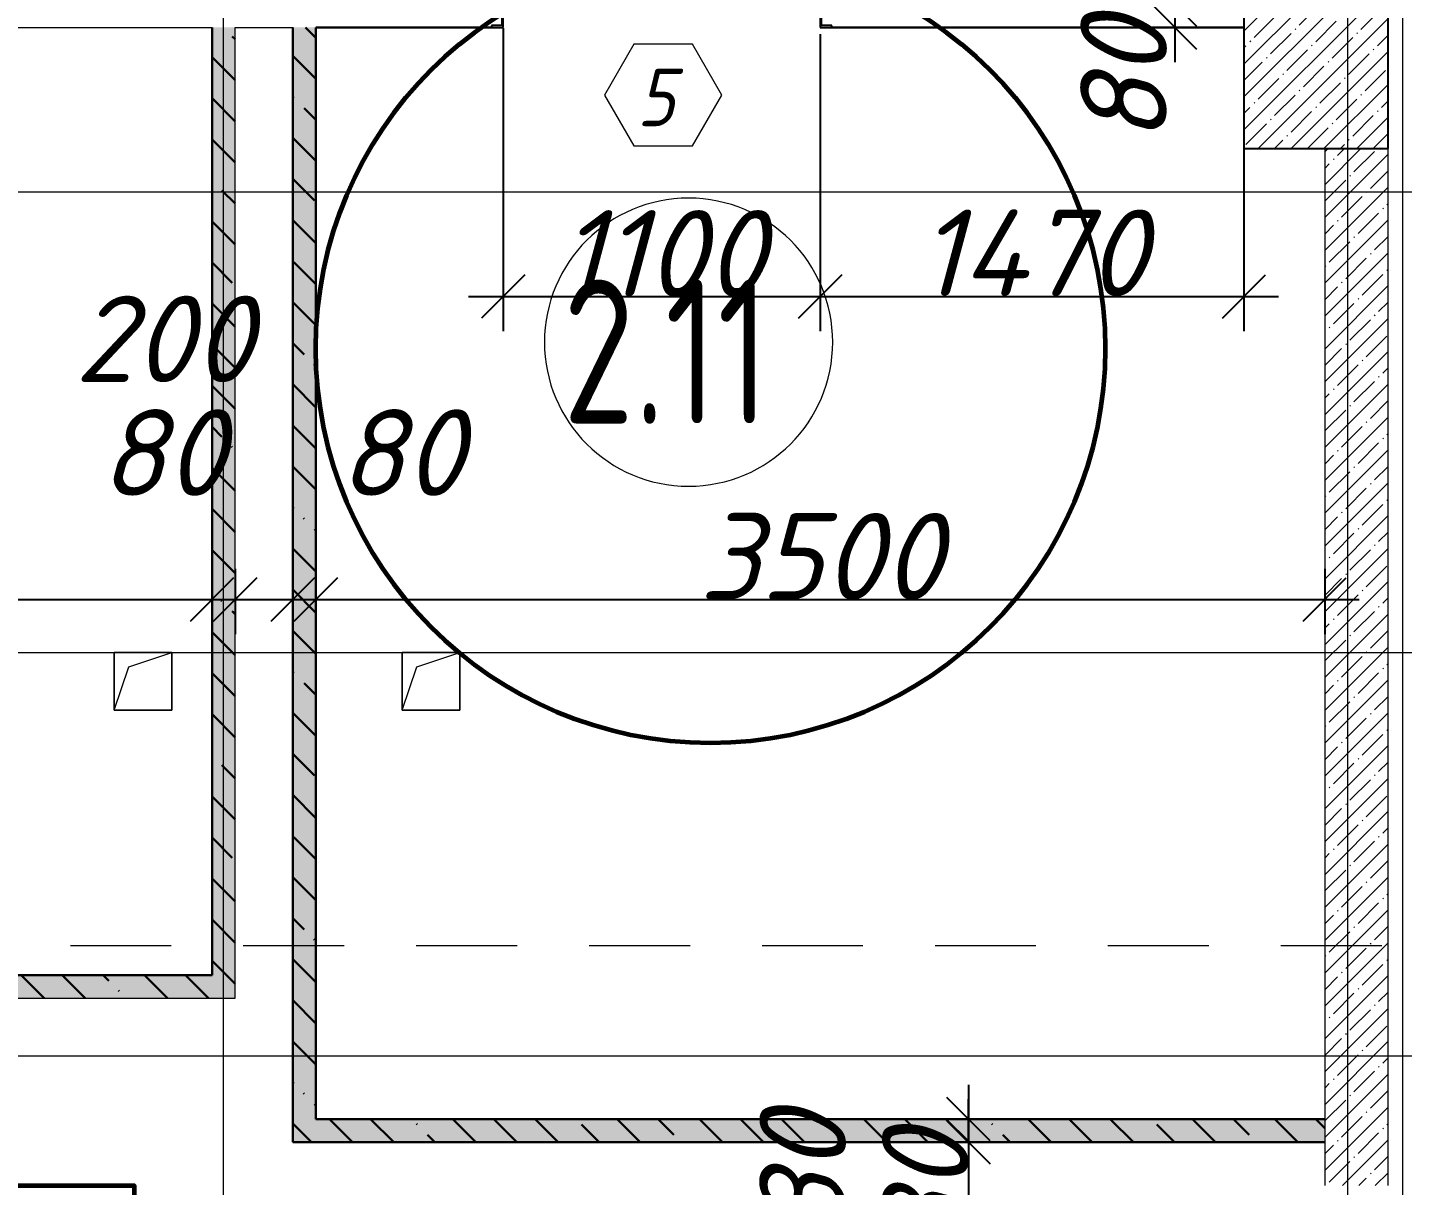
# Model space of a CAD drawing. Header units: millimetres. Extents: x 12986 to 523328, y -9759 to 30092.
# Drawn here: x 319076 to 323847, y 8784 to 12804 of the extents above; entities that cross this region are included whole.
import ezdxf

# ---------------------------------------------------------------- set-up
doc = ezdxf.new("R2010")
doc.units = ezdxf.units.MM
doc.linetypes.add('01 Штриховая _4 мм_', pattern=[600, 350, -250])
for name, color, linetype, lineweight in [('0) ПГП', 1, 'Continuous', 30), ('2) Расчет', 1, 'Continuous', 30), ('4) ПГП красный расчет', 12, 'Continuous', 30), ('5) Блок ячеистый', 160, 'Continuous', 60), ('A-ANNO-DIMS', 7, 'Continuous', 9), ('A-AREA-IDEN', 7, 'Continuous', 9), ('A-DOOR-IDEN', 7, 'Continuous', 9), ('A-FLOR', 7, 'Continuous', 9), ('A-GENM', 7, 'Continuous', 9), ('A-GENM-1', 7, 'Continuous', 25), ('A-WALL-FNSH-2', 7, 'Continuous', 5), ('A-WALL-FNSH-4', 250, 'Continuous', 13), ('A-WALL-PATT-1', 7, 'Continuous', 5), ('G-ANNO-SYMB-1', 7, '01 Штриховая _4 мм_', 9), ('S-COLS', 7, 'Continuous', 9), ('S-COLS-1', 7, 'Continuous', 5), ('S-COLS-2', 7, 'Continuous', 25), ('Оси-1', 7, 'Continuous', 20)]:
    doc.layers.add(name, color=color, linetype=linetype, lineweight=lineweight)
doc.layers.add('0)Допникки кружки', color=7, linetype='Continuous', plot=False)
doc.layers.add('A-WALL-3', color=7, linetype='Continuous', lineweight=5, true_color=0x000000)
doc.styles.add('ISOCPEUR_I_2', font='isocpeui.ttf', dxfattribs={"height": 300})
doc.styles.add('ISOCPEUR_I_3', font='isocpeui.ttf', dxfattribs={"width": 0.9, "height": 200})
doc.styles.add('СПДС', font='ГОСТ тип А.ttf', dxfattribs={"width": 0.9})
doc.dimstyles.new('ISO-2_0_0_9К_СРЕДНИЙ', dxfattribs={"dimscale": 304.8, "dimtxt": 199.196235, "dimasz": 0.492126, "dimexe": 0.393701, "dimexo": 0, "dimgap": 0, "dimtad": 1, "dimdec": 0, "dimzin": 0, "dimdsep": 46, "dimtxsty": 'ISOCPEUR_I_2', "dimblk1": 'OBLIQUE', "dimblk2": 'OBLIQUE', "dimsah": 1, "dimcen": 0.09, "dimdle": 0.393701, "dimazin": 0, "dimtfac": 1, "dimtdec": 4, "dimtix": 1, "dimtmove": 2, "dimatfit": 3, "dimfxl": 1, "dimtvp": 1, "dimtolj": 1, "dimtzin": 0, "dimarcsym": 2})
doc.dimstyles.new('ISO-2_0_0_9К_СРЕДНИЙ_1', dxfattribs={"dimscale": 304.8, "dimtxt": 199.196235, "dimasz": 0.492126, "dimexe": 0.393701, "dimexo": 0, "dimgap": 0, "dimtad": 1, "dimdec": 0, "dimzin": 0, "dimdsep": 46, "dimtxsty": 'ISOCPEUR_I_3', "dimblk1": 'OBLIQUE', "dimblk2": 'OBLIQUE', "dimsah": 1, "dimcen": 0.09, "dimdle": 0.393701, "dimazin": 0, "dimtfac": 1, "dimtdec": 4, "dimtix": 1, "dimtmove": 2, "dimatfit": 3, "dimfxl": 1, "dimtvp": 1, "dimtolj": 1, "dimtzin": 0, "dimarcsym": 2})
doc.dimstyles.new('ISO-2_0_0_9К_СРЕДНИЙ_2', dxfattribs={"dimscale": 304.8, "dimtxt": 199.196235, "dimasz": 0.492126, "dimexe": 0.393701, "dimexo": 0, "dimgap": 0, "dimtad": 1, "dimdec": 0, "dimzin": 0, "dimdsep": 46, "dimtxsty": 'ISOCPEUR_I_2', "dimblk1": 'OBLIQUE', "dimblk2": 'OBLIQUE', "dimsah": 1, "dimcen": 0.09, "dimdle": 0.393701, "dimazin": 0, "dimtfac": 1, "dimtdec": 4, "dimtix": 1, "dimtmove": 0, "dimatfit": 3, "dimfxl": 1, "dimtvp": 1, "dimtolj": 1, "dimtzin": 0, "dimarcsym": 2})
pattern_1 = [(50, (239096.85, -2765.93), (72.873764, -6.37607), [7.62, -83.82]), (355, (239096.85, -2765.93), (-14.09699, 76.422444), [6.096, -67.056]), (100.451, (239102.924, -2766.464), (58.776964, 70.04687), [6.476, -71.236]), (46.184, (239096.85, -2745.61), (108.43142, -16.81745), [11.43, -125.73]), (96.636, (239105.89, -2747.01), (94.961, 98.97089), [9.714, -106.854]), (351.184, (239096.85, -2745.61), (94.96227, 98.97018), [9.144, -100.584]), (21, (239107.01, -2750.69), (60.64565, -40.906537), [7.62, -83.82]), (326, (239107.01, -2750.69), (24.72083, 73.67493), [6.096, -67.056]), (71.451, (239112.065, -2754.1), (85.36689, 32.768737), [6.476, -71.236]), (37.5, (239096.85, -2765.933), (1.235525, 33.8224325), [3.353, -62.89, 3.353, -64.719, -67.31]), (37.5, (239096.85, -2765.933), (1.235525, 33.8224325), [-134.315, 3.353, -63.957]), (7.5, (239096.85, -2765.933), (26.728146, 40.07255), [3.353, -35.458, 3.353, -61.366, -25.654]), (7.5, (239096.85, -2765.933), (26.728146, 40.07255), [-103.53, 3.353, -22.301]), (327.5, (239074.194, -2765.933), (54.2363175, -2.292117), [3.353, -22.047, 3.353, -75.895, -105.156]), (327.5, (239074.194, -2765.933), (54.2363175, -2.292117), [-104.648, 3.353, -101.803]), (317.5, (239064.034, -2765.933), (59.25158, 10.17014), [3.353, -29.667, 3.353, -49.276, -74.676]), (317.5, (239064.034, -2765.933), (59.25158, 10.17014), [-85.649, 3.353, -71.323])]
pattern_2 = [(135, (239096.85, -2765.93), (-142.5612, -142.5612), []), (135, (239239.41, -2765.93), (-142.5612, -142.5612), [252.016, -50.403, 3.353, -47.05])]

# ---------------------------------------------------------------- blocks, each defined once
blk = doc.blocks.new('Колонна_Несущая_Прямоугольное сечение - 500х500-V16-АР1_1_Кладочный план 2 этажа')
at = {"layer": 'S-COLS-1'}
h = blk.add_hatch(dxfattribs=at)
h.set_pattern_fill('FP_21', color=256, style=0, pattern_type=2)
h.set_pattern_definition([(45, (-84450, -15400), (-57.02463, 57.02463), []), (45, (-84392.975, -15400), (-57.02463, 57.02463), [100.806, -20.161, 3.353, -16.808])])
h.paths.add_polyline_path([(-250, -250), (250, -250), (250, 250), (-250, 250)], flags=0)
at = {"layer": 'S-COLS-2'}
for p, q in [((250, 250), (-250, 250)), ((-250, 250), (-250, -250)), ((250, -250), (250, 250)), ((-250, -250), (250, -250))]:
    blk.add_line(p, q, dxfattribs=at)
blk = doc.blocks.new('AR_Отверстие прямоугольное _в плите_ - AR_Отверстие прямоугольное _в плите_-V57-АР1_1_Кладочный план 2 этажа')
at = {"layer": 'A-GENM'}
for p, q in [((100, 100), (-100, 100)), ((-100, 100), (-100, -100)), ((-50, 50), (100, 100)), ((100, -100), (100, 100)), ((-100, -100), (-50, 50)), ((-100, -100), (100, -100))]:
    blk.add_line(p, q, dxfattribs=at)
blk = doc.blocks.new('Фахверк_СКБ_Швеллер_Тип 2 - СМ-8_80х2180h-30702245-АР1_1_Кладочный план 2 этажа')
at = {"layer": 'A-GENM-1'}
for p, q in [((165, 40), (125, 40)), ((125, 40), (125, -40)), ((129.5, 32.6), (165, 32.6)), ((129.5, -32.6), (129.5, 32.6)), ((165, 32.6), (165, 40)), ((125, -40), (165, -40)), ((165, -32.6), (129.5, -32.6)), ((165, -40), (165, -32.6))]:
    blk.add_line(p, q, dxfattribs=at)
blk = doc.blocks.new('AAR_СКБ_Марка_Двери_Перемычка и проем - Марка перемычки и проема-25306769-АР1_1_Кладочный план 2 этажа')
at = {"layer": 'A-DOOR-IDEN'}
for p, q in [((-5, 0), (5, 0)), ((-0.968, -0.984), (-1.986, -2.747)), ((1.067, -0.984), (-0.968, -0.984)), ((2.085, -2.747), (1.067, -0.984)), ((-1.986, -2.747), (-0.968, -4.509)), ((1.067, -4.509), (2.085, -2.747)), ((-0.968, -4.509), (1.067, -4.509))]:
    blk.add_line(p, q, dxfattribs=at)
blk = doc.blocks.new('_Oblique')
at = {"color": 0, "linetype": 'ByBlock', "lineweight": -2}
blk.add_line((-0.5, -0.5), (0.5, 0.5), dxfattribs=at)
blk = doc.blocks.new('*D2450')
at = {"layer": 'A-ANNO-DIMS', "color": 0, "lineweight": -2, "transparency": 16777216}
for p, q in [((323057.4, 13404.1), (323057.4, 12764.1)), ((323080.4, 13284.1), (322937.4, 13284.1)), ((323163.5, 12884.1), (322937.4, 12884.1))]:
    blk.add_line(p, q, dxfattribs=at)
at = {"layer": 'Defpoints', "color": 0, "transparency": 16777216}
for p in [(323080.4, 13284.1), (323057.4, 12884.1), (323163.5, 12884.1)]:
    blk.add_point(p, dxfattribs=at)
at = {"layer": 'A-ANNO-DIMS', "color": 0, "lineweight": -2, "transparency": 16777216, "xscale": 150, "yscale": 150, "zscale": 150}
for p, rotation in [((323057.4, 13284.1), 90), ((323057.4, 12884.1), 270)]:
    blk.add_blockref('_Oblique', p, dxfattribs=dict(at, rotation=rotation))
at = {"layer": 'A-ANNO-DIMS', "color": 0, "transparency": 16777216, "insert": (322769.7, 12858.1), "char_height": 200, "width": 473.474, "attachment_point": 1, "rotation": 90, "line_spacing_factor": 1.149209, "style": 'ISOCPEUR_I_3'}
blk.add_mtext('\\A1;400', dxfattribs=at)
blk = doc.blocks.new('*D2451')
at = {"layer": 'A-ANNO-DIMS', "color": 0, "lineweight": -2, "transparency": 16777216}
for p, q in [((323057.4, 13004.1), (323057.4, 12684.1)), ((323163.5, 12884.1), (322937.4, 12884.1)), ((323163.5, 12804.1), (322937.4, 12804.1))]:
    blk.add_line(p, q, dxfattribs=at)
at = {"layer": 'Defpoints', "color": 0, "transparency": 16777216}
for p in [(323163.5, 12884.1), (323057.4, 12804.1), (323163.5, 12804.1)]:
    blk.add_point(p, dxfattribs=at)
at = {"layer": 'A-ANNO-DIMS', "color": 0, "lineweight": -2, "transparency": 16777216, "xscale": 150, "yscale": 150, "zscale": 150}
for p, rotation in [((323057.4, 12884.1), 90), ((323057.4, 12804.1), 270)]:
    blk.add_blockref('_Oblique', p, dxfattribs=dict(at, rotation=rotation))
at = {"layer": 'A-ANNO-DIMS', "color": 0, "transparency": 16777216, "insert": (322729.4, 12401.8), "char_height": 300, "width": 303.391, "attachment_point": 1, "rotation": 90, "line_spacing_factor": 1.149209, "style": 'ISOCPEUR_I_2'}
blk.add_mtext('\\A1;80', dxfattribs=at)
blk = doc.blocks.new('*D2456')
at = {"layer": 'A-ANNO-DIMS', "color": 0, "lineweight": -2, "transparency": 16777216}
for p, q in [((320726.7, 12801.4), (320726.7, 11750.1)), ((321826.7, 12781.4), (321826.7, 11750.1)), ((320606.7, 11870.1), (321946.7, 11870.1))]:
    blk.add_line(p, q, dxfattribs=at)
at = {"layer": 'Defpoints', "color": 0, "transparency": 16777216}
for p in [(320726.7, 12801.4), (321826.7, 12781.4), (321826.7, 11870.1)]:
    blk.add_point(p, dxfattribs=at)
at = {"layer": 'A-ANNO-DIMS', "color": 0, "lineweight": -2, "transparency": 16777216, "xscale": 150, "yscale": 150, "zscale": 150, "rotation": 180}
blk.add_blockref('_Oblique', (320726.7, 11870.1), dxfattribs=at)
at = {"layer": 'A-ANNO-DIMS', "color": 0, "lineweight": -2, "transparency": 16777216, "xscale": 150, "yscale": 150, "zscale": 150}
blk.add_blockref('_Oblique', (321826.7, 11870.1), dxfattribs=at)
at = {"layer": 'A-ANNO-DIMS', "color": 0, "transparency": 16777216, "insert": (321276.7, 12020.1), "char_height": 300, "width": 514.846, "attachment_point": 5, "style": 'ISOCPEUR_I_2'}
blk.add_mtext('\\A1;1100', dxfattribs=at)
blk = doc.blocks.new('*D2457')
at = {"layer": 'A-ANNO-DIMS', "color": 0, "lineweight": -2, "transparency": 16777216}
for p, q in [((321826.7, 12781.4), (321826.7, 11750.1)), ((323296.9, 12384.1), (323296.9, 11750.1)), ((321706.7, 11870.1), (323416.9, 11870.1))]:
    blk.add_line(p, q, dxfattribs=at)
at = {"layer": 'Defpoints', "color": 0, "transparency": 16777216}
for p in [(321826.7, 12781.4), (323296.9, 12384.1), (323296.9, 11870.1)]:
    blk.add_point(p, dxfattribs=at)
at = {"layer": 'A-ANNO-DIMS', "color": 0, "lineweight": -2, "transparency": 16777216, "xscale": 150, "yscale": 150, "zscale": 150, "rotation": 180}
blk.add_blockref('_Oblique', (321826.7, 11870.1), dxfattribs=at)
at = {"layer": 'A-ANNO-DIMS', "color": 0, "lineweight": -2, "transparency": 16777216, "xscale": 150, "yscale": 150, "zscale": 150}
blk.add_blockref('_Oblique', (323296.9, 11870.1), dxfattribs=at)
at = {"layer": 'A-ANNO-DIMS', "color": 0, "transparency": 16777216, "insert": (322561.8, 12022), "char_height": 300, "width": 579.201, "attachment_point": 5, "style": 'ISOCPEUR_I_2'}
blk.add_mtext('\\A1;1470', dxfattribs=at)
blk = doc.blocks.new('*D2461')
at = {"layer": 'A-ANNO-DIMS', "color": 0, "lineweight": -2, "transparency": 16777216}
for p, q in [((315666.9, 10924.7), (315666.9, 10698.6)), ((319716.7, 10924.7), (319716.7, 10698.6)), ((315546.9, 10818.6), (319836.7, 10818.6))]:
    blk.add_line(p, q, dxfattribs=at)
at = {"layer": 'Defpoints', "color": 0, "transparency": 16777216}
for p in [(315666.9, 10924.7), (319716.7, 10924.7), (319716.7, 10818.6)]:
    blk.add_point(p, dxfattribs=at)
at = {"layer": 'A-ANNO-DIMS', "color": 0, "lineweight": -2, "transparency": 16777216, "xscale": 150, "yscale": 150, "zscale": 150, "rotation": 180}
blk.add_blockref('_Oblique', (315666.9, 10818.6), dxfattribs=at)
at = {"layer": 'A-ANNO-DIMS', "color": 0, "lineweight": -2, "transparency": 16777216, "xscale": 150, "yscale": 150, "zscale": 150}
blk.add_blockref('_Oblique', (319716.7, 10818.6), dxfattribs=at)
at = {"layer": 'A-ANNO-DIMS', "color": 0, "transparency": 16777216, "insert": (317691.8, 10968.6), "char_height": 300, "width": 625.17, "attachment_point": 5, "style": 'ISOCPEUR_I_2'}
blk.add_mtext('\\A1;4050', dxfattribs=at)
blk = doc.blocks.new('*D2462')
at = {"layer": 'A-ANNO-DIMS', "color": 0, "lineweight": -2, "transparency": 16777216}
for p, q in [((319716.7, 10924.7), (319716.7, 10698.6)), ((319796.7, 10924.7), (319796.7, 10698.6)), ((319596.7, 10818.6), (319916.7, 10818.6))]:
    blk.add_line(p, q, dxfattribs=at)
at = {"layer": 'Defpoints', "color": 0, "transparency": 16777216}
for p in [(319716.7, 10924.7), (319796.7, 10924.7), (319796.7, 10818.6)]:
    blk.add_point(p, dxfattribs=at)
at = {"layer": 'A-ANNO-DIMS', "color": 0, "lineweight": -2, "transparency": 16777216, "xscale": 150, "yscale": 150, "zscale": 150, "rotation": 180}
blk.add_blockref('_Oblique', (319716.7, 10818.6), dxfattribs=at)
at = {"layer": 'A-ANNO-DIMS', "color": 0, "lineweight": -2, "transparency": 16777216, "xscale": 150, "yscale": 150, "zscale": 150}
blk.add_blockref('_Oblique', (319796.7, 10818.6), dxfattribs=at)
at = {"layer": 'A-ANNO-DIMS', "color": 0, "transparency": 16777216, "insert": (319326.5, 11478.5), "char_height": 300, "width": 303.391, "attachment_point": 1, "line_spacing_factor": 1.149209, "style": 'ISOCPEUR_I_2'}
blk.add_mtext('\\A1;80', dxfattribs=at)
blk = doc.blocks.new('*D2463')
at = {"layer": 'A-ANNO-DIMS', "color": 0, "lineweight": -2, "transparency": 16777216}
for p, q in [((319796.7, 10924.7), (319796.7, 10698.6)), ((319996.7, 10924.7), (319996.7, 10698.6)), ((319676.7, 10818.6), (320116.7, 10818.6))]:
    blk.add_line(p, q, dxfattribs=at)
at = {"layer": 'Defpoints', "color": 0, "transparency": 16777216}
for p in [(319796.7, 10924.7), (319996.7, 10924.7), (319996.7, 10818.6)]:
    blk.add_point(p, dxfattribs=at)
at = {"layer": 'A-ANNO-DIMS', "color": 0, "lineweight": -2, "transparency": 16777216, "xscale": 150, "yscale": 150, "zscale": 150, "rotation": 180}
blk.add_blockref('_Oblique', (319796.7, 10818.6), dxfattribs=at)
at = {"layer": 'A-ANNO-DIMS', "color": 0, "lineweight": -2, "transparency": 16777216, "xscale": 150, "yscale": 150, "zscale": 150}
blk.add_blockref('_Oblique', (319996.7, 10818.6), dxfattribs=at)
at = {"layer": 'A-ANNO-DIMS', "color": 0, "transparency": 16777216, "insert": (319239.3, 11873), "char_height": 300, "width": 455.087, "attachment_point": 1, "line_spacing_factor": 1.149209, "style": 'ISOCPEUR_I_2'}
blk.add_mtext('\\A1;200', dxfattribs=at)
blk = doc.blocks.new('*D2464')
at = {"layer": 'A-ANNO-DIMS', "color": 0, "lineweight": -2, "transparency": 16777216}
for p, q in [((319996.7, 10924.7), (319996.7, 10698.6)), ((320076.7, 10924.7), (320076.7, 10698.6)), ((319876.7, 10818.6), (320196.7, 10818.6))]:
    blk.add_line(p, q, dxfattribs=at)
at = {"layer": 'Defpoints', "color": 0, "transparency": 16777216}
for p in [(319996.7, 10924.7), (320076.7, 10924.7), (320076.7, 10818.6)]:
    blk.add_point(p, dxfattribs=at)
at = {"layer": 'A-ANNO-DIMS', "color": 0, "lineweight": -2, "transparency": 16777216, "xscale": 150, "yscale": 150, "zscale": 150, "rotation": 180}
blk.add_blockref('_Oblique', (319996.7, 10818.6), dxfattribs=at)
at = {"layer": 'A-ANNO-DIMS', "color": 0, "lineweight": -2, "transparency": 16777216, "xscale": 150, "yscale": 150, "zscale": 150}
blk.add_blockref('_Oblique', (320076.7, 10818.6), dxfattribs=at)
at = {"layer": 'A-ANNO-DIMS', "color": 0, "transparency": 16777216, "insert": (320155.1, 11478.5), "char_height": 300, "width": 303.391, "attachment_point": 1, "line_spacing_factor": 1.149209, "style": 'ISOCPEUR_I_2'}
blk.add_mtext('\\A1;80', dxfattribs=at)
blk = doc.blocks.new('*D2465')
at = {"layer": 'A-ANNO-DIMS', "color": 0, "lineweight": -2, "transparency": 16777216}
for p, q in [((320076.7, 10924.7), (320076.7, 10698.6)), ((323576.9, 10924.7), (323576.9, 10698.6)), ((319956.7, 10818.6), (323696.9, 10818.6))]:
    blk.add_line(p, q, dxfattribs=at)
at = {"layer": 'Defpoints', "color": 0, "transparency": 16777216}
for p in [(320076.7, 10924.7), (323576.9, 10924.7), (323576.9, 10818.6)]:
    blk.add_point(p, dxfattribs=at)
at = {"layer": 'A-ANNO-DIMS', "color": 0, "lineweight": -2, "transparency": 16777216, "xscale": 150, "yscale": 150, "zscale": 150, "rotation": 180}
blk.add_blockref('_Oblique', (320076.7, 10818.6), dxfattribs=at)
at = {"layer": 'A-ANNO-DIMS', "color": 0, "lineweight": -2, "transparency": 16777216, "xscale": 150, "yscale": 150, "zscale": 150}
blk.add_blockref('_Oblique', (323576.9, 10818.6), dxfattribs=at)
at = {"layer": 'A-ANNO-DIMS', "color": 0, "transparency": 16777216, "insert": (321826.8, 10968.6), "char_height": 300, "width": 606.782, "attachment_point": 5, "style": 'ISOCPEUR_I_2'}
blk.add_mtext('\\A1;3500', dxfattribs=at)
blk = doc.blocks.new('*D2578')
at = {"layer": 'A-ANNO-DIMS', "color": 0, "lineweight": -2, "transparency": 16777216}
for p, q in [((322340.9, 9134.1), (322340.9, 8814.1)), ((322447, 9014.1), (322220.9, 9014.1)), ((322447, 8934.1), (322220.9, 8934.1))]:
    blk.add_line(p, q, dxfattribs=at)
at = {"layer": 'Defpoints', "color": 0, "transparency": 16777216}
for p in [(322447, 9014.1), (322340.9, 8934.1), (322447, 8934.1)]:
    blk.add_point(p, dxfattribs=at)
at = {"layer": 'A-ANNO-DIMS', "color": 0, "lineweight": -2, "transparency": 16777216, "xscale": 150, "yscale": 150, "zscale": 150}
for p, rotation in [((322340.9, 9014.1), 90), ((322340.9, 8934.1), 270)]:
    blk.add_blockref('_Oblique', p, dxfattribs=dict(at, rotation=rotation))
at = {"layer": 'A-ANNO-DIMS', "color": 0, "transparency": 16777216, "insert": (321615.9, 8602.6), "char_height": 300, "width": 303.391, "attachment_point": 1, "rotation": 90, "line_spacing_factor": 1.149209, "style": 'ISOCPEUR_I_2'}
blk.add_mtext('\\A1;80', dxfattribs=at)
blk = doc.blocks.new('*D2579')
at = {"layer": 'A-ANNO-DIMS', "color": 0, "lineweight": -2, "transparency": 16777216}
for p, q in [((322340.9, 8934.1), (322340.9, 9084.1)), ((322447, 8934.1), (322220.9, 8934.1)), ((322340.9, 8934.1), (322340.9, 8354.1)), ((322447, 8354.1), (322220.9, 8354.1)), ((322340.9, 8354.1), (322340.9, 8204.1))]:
    blk.add_line(p, q, dxfattribs=at)
at = {"layer": 'Defpoints', "color": 0, "transparency": 16777216}
for p in [(322447, 8934.1), (322340.9, 8354.1), (322447, 8354.1)]:
    blk.add_point(p, dxfattribs=at)
at = {"layer": 'A-ANNO-DIMS', "color": 0, "lineweight": -2, "transparency": 16777216, "xscale": 150, "yscale": 150, "zscale": 150}
for p, rotation in [((322340.9, 8934.1), 270), ((322340.9, 8354.1), 90)]:
    blk.add_blockref('_Oblique', p, dxfattribs=dict(at, rotation=rotation))
at = {"layer": 'A-ANNO-DIMS', "color": 0, "transparency": 16777216, "insert": (322190.9, 8644.1), "char_height": 300, "width": 455.087, "attachment_point": 5, "rotation": 90, "style": 'ISOCPEUR_I_2'}
blk.add_mtext('\\A1;580', dxfattribs=at)
blk = doc.blocks.new('Марка_Помещения - Номер-25198446-Объем проектирования 2 этажа')
at = {"layer": 'A-AREA-IDEN'}
for start, end in [(360, 180), (180, 360)]:
    blk.add_arc((0, 0), 2.5, start, end, dxfattribs=at)

msp = doc.modelspace()

# ---------------------------------------------------------------- hatches: boundary and pattern name
at = {"layer": '0) ПГП'}
h = msp.add_hatch(dxfattribs=at)
h.set_pattern_fill('FP_25', color=256, style=0, pattern_type=2)
h.set_pattern_definition(pattern_1)
h.paths.add_polyline_path([(319796.66089, 9434.06739), (319796.66089, 12804.06732), (319716.66089, 12804.06732), (319716.66089, 9434.06739)], flags=0)
h = msp.add_hatch(dxfattribs=at)
h.set_pattern_fill('FP_26', color=256, style=0, pattern_type=2)
h.set_pattern_definition(pattern_2)
h.paths.add_polyline_path([(319796.66089, 9434.06739), (319796.66089, 12804.06732), (319716.66089, 12804.06732), (319716.66089, 9434.06739)], flags=0)
h = msp.add_hatch(dxfattribs=at)
h.set_pattern_fill('FP_25', color=256, style=0, pattern_type=2)
h.set_pattern_definition(pattern_1)
h.paths.add_polyline_path([(320076.66089, 9014.06739), (320076.66089, 12804.06732), (319996.66089, 12804.06732), (319996.66089, 9014.06739)], flags=0)
h = msp.add_hatch(dxfattribs=at)
h.set_pattern_fill('FP_26', color=256, style=0, pattern_type=2)
h.set_pattern_definition(pattern_2)
h.paths.add_polyline_path([(320076.66089, 9014.06739), (320076.66089, 12804.06732), (319996.66089, 12804.06732), (319996.66089, 9014.06739)], flags=0)
h = msp.add_hatch(dxfattribs=at)
h.set_pattern_fill('FP_25', color=256, style=0, pattern_type=2)
h.set_pattern_definition(pattern_1)
h.paths.add_polyline_path([(315666.85089, 9434.06739), (319716.66089, 9434.06739), (319716.66089, 9514.06739), (315666.85089, 9514.06739)], flags=0)
h = msp.add_hatch(dxfattribs=at)
h.set_pattern_fill('FP_26', color=256, style=0, pattern_type=2)
h.set_pattern_definition(pattern_2)
h.paths.add_polyline_path([(315666.85089, 9434.06739), (319716.66089, 9434.06739), (319716.66089, 9514.06739), (315666.85089, 9514.06739)], flags=0)
h = msp.add_hatch(dxfattribs=at)
h.set_pattern_fill('FP_25', color=256, style=0, pattern_type=2)
h.set_pattern_definition(pattern_1)
h.paths.add_polyline_path([(323576.85081, 8934.06739), (323576.85081, 9014.06739), (319996.66089, 9014.06739), (319996.66089, 8934.06739), (323271.85081, 8934.06739)], flags=0)
h = msp.add_hatch(dxfattribs=at)
h.set_pattern_fill('FP_26', color=256, style=0, pattern_type=2)
h.set_pattern_definition(pattern_2)
h.paths.add_polyline_path([(323576.85081, 8934.06739), (323576.85081, 9014.06739), (319996.66089, 9014.06739), (319996.66089, 8934.06739), (323271.85081, 8934.06739)], flags=0)
at = {"layer": 'A-WALL-PATT-1'}
h = msp.add_hatch(dxfattribs=at)
h.set_pattern_fill('FP_7', color=256, style=0, pattern_type=2)
h.set_pattern_definition([(45, (239096.85, -2765.93), (-57.02463, 57.02463), []), (45, (239153.876, -2765.93), (-57.02463, 57.02463), [100.806, -20.161, 3.353, -16.808])])
h.paths.add_polyline_path([(323576.85081, 8784.06737), (323796.85081, 8784.06737), (323796.85081, 12384.06737), (323576.85081, 12384.06737), (323576.85081, 10190.87221)], flags=0)

# ---------------------------------------------------------------- linework, layer by layer
at = {"layer": '0) ПГП'}
for p, q in [((319996.66089, 12804.06732), (319996.66089, 8934.06739)), ((323576.85081, 9014.06739), (320076.66089, 9014.06739))]:
    msp.add_line(p, q, dxfattribs=at)
at = {"layer": '0)Допникки кружки', "color": 6, "lineweight": 60}
msp.add_circle((321446.04652, 11689.45293), 1369.38563, dxfattribs=at)
at = {"layer": '2) Расчет'}
for p, q in [((320076.66089, 12804.06732), (320686.66081, 12804.06732)), ((320076.66089, 9014.06739), (320076.66089, 12804.06732)), ((321866.66081, 12804.06732), (323296.85081, 12804.06732)), ((319996.66089, 8934.06739), (323576.85081, 8934.06739))]:
    msp.add_line(p, q, dxfattribs=at)
at = {"layer": '4) ПГП красный расчет'}
for p, q in [((319716.66089, 12804.06732), (319716.66089, 9514.06739)), ((319716.66089, 9514.06739), (315666.85089, 9514.06739))]:
    msp.add_line(p, q, dxfattribs=at)
at = {"layer": '5) Блок ячеистый'}
msp.add_lwpolyline([(315076.85078, 8784.06739), (319446.85084, 8784.06739), (319446.85084, 8584.06739), (315076.85078, 8584.06739)], close=True, dxfattribs=at)
at = {"layer": 'A-FLOR'}
for p, q in [((319377.66077, 10634.06751), (319577.66077, 10634.06751)), ((319377.66077, 10434.06751), (319377.66077, 10634.06751)), ((319577.66077, 10634.06751), (319577.66077, 10434.06751)), ((320376.66077, 10634.06751), (320576.66077, 10634.06751)), ((320376.66077, 10434.06751), (320376.66077, 10634.06751)), ((320576.66077, 10634.06751), (320576.66077, 10434.06751)), ((319577.66077, 10434.06751), (319377.66077, 10434.06751)), ((320576.66077, 10434.06751), (320376.66077, 10434.06751))]:
    msp.add_line(p, q, dxfattribs=at)
at = {"layer": 'A-WALL-3'}
for p, q in [((323846.85079, 13314.06731), (323846.85079, 7634.06731)), ((323576.85081, 12384.06737), (323576.85081, 8784.06737)), ((323796.85081, 8784.06737), (323796.85081, 12384.06737))]:
    msp.add_line(p, q, dxfattribs=at)
at = {"layer": 'A-WALL-FNSH-2'}
msp.add_line((319446.85081, 8784.06739), (318996.85081, 8784.06739), dxfattribs=at)
at = {"layer": 'A-WALL-FNSH-4'}
for p, q in [((318176.85081, 12804.06732), (319716.66089, 12804.06732)), ((319796.66089, 12804.06732), (319996.66089, 12804.06732)), ((319796.66089, 9434.06739), (319796.66089, 12804.06732)), ((315666.85089, 9434.06739), (319796.66089, 9434.06739))]:
    msp.add_line(p, q, dxfattribs=at)
at = {"layer": 'G-ANNO-SYMB-1'}
msp.add_line((282025.05495, 9617.34578), (365873.70751, 9617.34578), dxfattribs=at)
at = {"layer": 'Оси-1'}
for p, q in [((323656.85078, -6915.9327), (323656.85078, 25871.01046)), ((319756.85078, -6915.9327), (319756.85078, 25849.21334)), ((234936.85079, 12234.0673), (365048.47884, 12234.0673)), ((234936.85079, 10634.0673), (365048.47884, 10634.0673)), ((234936.85079, 9234.0673), (365048.47884, 9234.0673))]:
    msp.add_line(p, q, dxfattribs=at)

# ---------------------------------------------------------------- block references
at = {"layer": '0) ПГП', "rotation": 180}
msp.add_blockref('Фахверк_СКБ_Швеллер_Тип 2 - СМ-8_80х2180h-30702245-АР1_1_Кладочный план 2 этажа', (320851.66081, 12844.06732), dxfattribs=at)
at = {"layer": '0) ПГП'}
msp.add_blockref('Фахверк_СКБ_Швеллер_Тип 2 - СМ-8_80х2180h-30702245-АР1_1_Кладочный план 2 этажа', (321701.66081, 12844.06732), dxfattribs=at)
at = {"layer": 'A-AREA-IDEN', "xscale": 199.9999999999999, "yscale": 199.9999999999999, "zscale": 199.9999999999999}
msp.add_blockref('Марка_Помещения - Номер-25198446-Объем проектирования 2 этажа', (321370.03286, 11711.64486), dxfattribs=at)
at = {"layer": 'A-DOOR-IDEN', "xscale": 99.99999999999993, "yscale": 99.99999999999993, "zscale": 99.99999999999993}
msp.add_blockref('AAR_СКБ_Марка_Двери_Перемычка и проем - Марка перемычки и проема-25306769-АР1_1_Кладочный план 2 этажа', (321276.66081, 12844.06732), dxfattribs=at)
at = {"layer": 'A-GENM'}
for p in [(319477.66077, 10534.06751), (320476.66077, 10534.06751)]:
    msp.add_blockref('AR_Отверстие прямоугольное _в плите_ - AR_Отверстие прямоугольное _в плите_-V57-АР1_1_Кладочный план 2 этажа', p, dxfattribs=at)
at = {"layer": 'S-COLS'}
msp.add_blockref('Колонна_Несущая_Прямоугольное сечение - 500х500-V16-АР1_1_Кладочный план 2 этажа', (323546.85081, 12634.06737), dxfattribs=at)

# ---------------------------------------------------------------- texts
at = {"layer": 'A-AREA-IDEN', "insert": (320933.96656, 11928.76347), "char_height": 500, "width": 1096.7085, "attachment_point": 1, "style": 'СПДС'}
msp.add_mtext('2.11', dxfattribs=at)
at = {"layer": 'A-DOOR-IDEN', "insert": (321190.46229, 12661.42594), "char_height": 200, "width": 158.734125, "attachment_point": 1, "style": 'ISOCPEUR_I_2'}
msp.add_mtext('\\fISOCPEUR|b0|i1|c204|p34|;\\W.9;5', dxfattribs=at)

# ---------------------------------------------------------------- dimensions: what is measured, and where the dimension line sits
at = {"layer": 'A-ANNO-DIMS'}
for base, p1, p2, dimstyle, override, picture, middle in [((323057.39751, 12884.06732), (323080.41552, 13284.06732), (323163.46352, 12884.06732), 'ISO-2_0_0_9К_СРЕДНИЙ_1', {"dimpost": '<>', "dimfxl": 408.530256}, '*D2450', (322903.0591, 13094.85305)), ((323057.39751, 12804.06732), (323163.46352, 12884.06732), (323163.46352, 12804.06732), 'ISO-2_0_0_9К_СРЕДНИЙ', {"dimpost": '<>', "dimfxl": 80}, '*D2451', (322929.43969, 12553.49512)), ((322340.94955, 8934.06739), (322447.01556, 9014.06739), (322447.01556, 8934.06739), 'ISO-2_0_0_9К_СРЕДНИЙ', {"dimpost": '<>', "dimfxl": 80}, '*D2578', (321815.94658, 8754.29011))]:
    dim = msp.add_linear_dim(base=base, p1=p1, p2=p2, angle=90, dimstyle=dimstyle, override=override, dxfattribs=at)
    dim.commit()
    dim.dimension.update_dxf_attribs({"geometry": picture, "text_midpoint": middle, "dimtype": 160, "text_rotation": 90})
for base, p1, p2, override, picture, middle in [((321826.66081, 11870.08865), (320726.66081, 12801.40597), (321826.66081, 12781.40597), {"dimpost": '<>', "dimfxl": 1100.181803}, '*D2456', (321276.66081, 12020.08865)), ((323296.85081, 11870.08865), (321826.66081, 12781.40597), (323296.85081, 12384.06737), {"dimpost": '<>', "dimfxl": 1522.936832}, '*D2457', (322561.75581, 12022.02047)), ((319716.66089, 10818.60369), (315666.85089, 10924.66971), (319716.66089, 10924.66971), {"dimpost": '<>', "dimfxl": 4049.81}, '*D2461', (317691.75589, 10968.60369)), ((323576.85081, 10818.60369), (320076.66089, 10924.66971), (323576.85081, 10924.66971), {"dimpost": '<>', "dimfxl": 3500.18992}, '*D2465', (321826.75585, 10968.60369))]:
    dim = msp.add_linear_dim(base=base, p1=p1, p2=p2, dimstyle='ISO-2_0_0_9К_СРЕДНИЙ_2', override=override, dxfattribs=at)
    dim.commit()
    dim.dimension.update_dxf_attribs({"geometry": picture, "text_midpoint": middle})
for base, p1, p2, override, picture, middle in [((319996.66089, 10818.60369), (319796.66089, 10924.66971), (319996.66089, 10924.66971), {"dimpost": '<>', "dimfxl": 200}, '*D2463', (319466.87595, 11673.0481)), ((319796.66089, 10818.60369), (319716.66089, 10924.66971), (319796.66089, 10924.66971), {"dimpost": '<>', "dimfxl": 80}, '*D2462', (319478.21363, 11278.49482)), ((320076.66089, 10818.60369), (319996.66089, 10924.66971), (320076.66089, 10924.66971), {"dimpost": '<>', "dimfxl": 80}, '*D2464', (320306.79345, 11278.49482))]:
    dim = msp.add_linear_dim(base=base, p1=p1, p2=p2, dimstyle='ISO-2_0_0_9К_СРЕДНИЙ', override=override, dxfattribs=at)
    dim.commit()
    dim.dimension.update_dxf_attribs({"geometry": picture, "text_midpoint": middle, "dimtype": 160})
dim = msp.add_linear_dim(base=(322340.94955, 8354.06731), p1=(322447.01556, 8934.06739), p2=(322447.01556, 8354.06731), angle=90, dimstyle='ISO-2_0_0_9К_СРЕДНИЙ_2', override={"dimpost": '<>', "dimfxl": 580.000082}, dxfattribs=at)
dim.commit()
dim.dimension.update_dxf_attribs({"geometry": '*D2579', "text_midpoint": (322190.94955, 8644.06735)})

doc.saveas('drawing.dxf')
